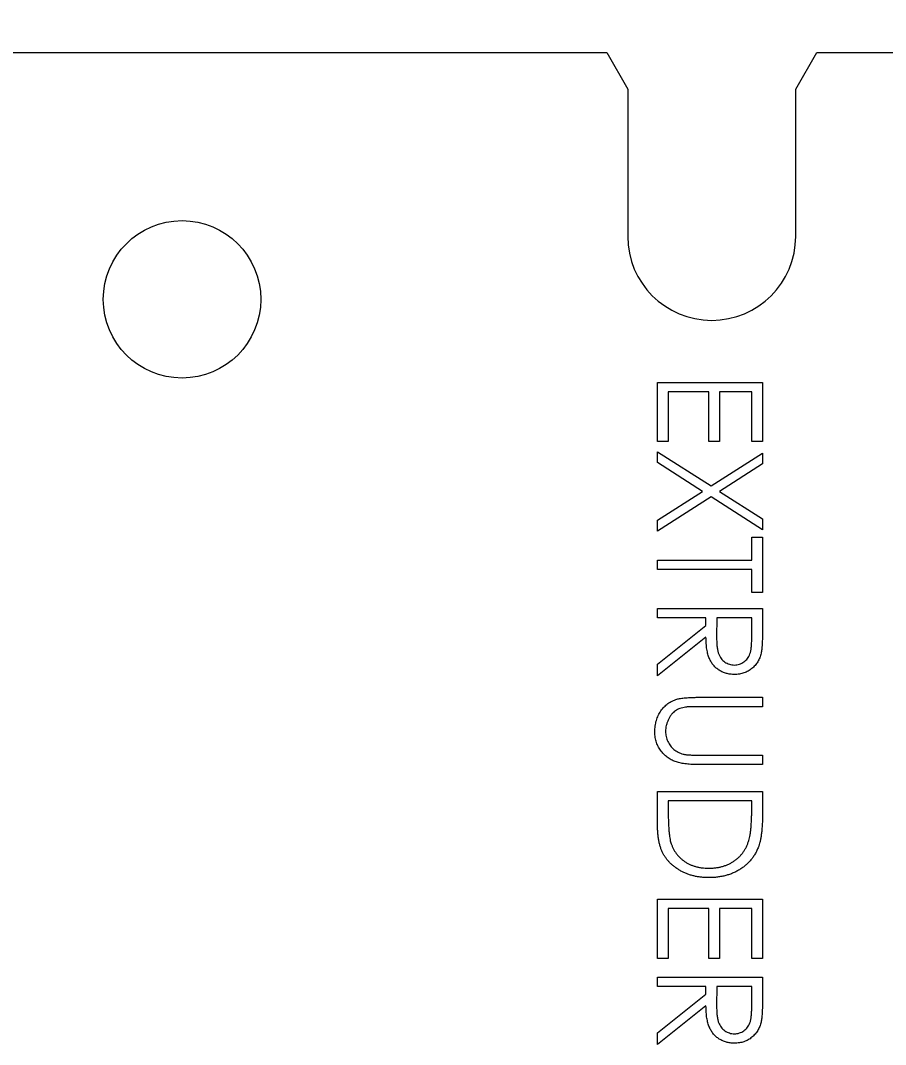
# Model space of a CAD drawing. Header units: millimetres. Extents: x 5 to 292, y 3 to 208.
# Drawn here: x 63.47 to 71.71, y 131.05 to 140.81 of the extents above; entities that cross this region are included whole.
import ezdxf

# ---------------------------------------------------------------- set-up
doc = ezdxf.new("R2010")
doc.units = ezdxf.units.MM
doc.layers.add('DIMENSIONS', color=179, linetype='Continuous')
doc.styles.add('SLDTEXTSTYLE1', font='TXT', dxfattribs={"width": 0.75})
doc.dimstyles.new('SLDDIMSTYLE1', dxfattribs={"dimtxt": 3.5, "dimasz": 3.302, "dimexe": 0, "dimexo": 0.0625, "dimgap": 0.875, "dimtad": 2, "dimlfac": 2, "dimrnd": 1e-09, "dimzin": 12, "dimdsep": 46, "dimtxsty": 'SLDTEXTSTYLE1', "dimblk1": 'CLOSED', "dimblk2": 'CLOSED', "dimsah": 1, "dimcen": 0.09, "dimadec": 0, "dimazin": 3, "dimtfac": 1, "dimtofl": 0, "dimtmove": 0, "dimatfit": 3, "dimldrblk": 'CLOSED', "dimfxl": 0, "dimfrac": 2, "dimtolj": 1, "dimtzin": 12, "dimarcsym": 0})

# ---------------------------------------------------------------- blocks, each defined once
blk = doc.blocks.new('_CLOSED')
at = {"color": 0, "linetype": 'ByBlock', "lineweight": -2}
for p, q in [((-1, 0.166667), (0, 0)), ((-1, 0.166667), (-1, -0.166667)), ((0, 0), (-1, -0.166667)), ((0, 0), (-1, 0))]:
    blk.add_line(p, q, dxfattribs=at)
blk = doc.blocks.new('_D_1')
at = {"layer": 'DIMENSIONS'}
for p, q in [((16.7529, 136.6991), (16.7529, 148.9168)), ((284.8605, 133.6991), (284.8605, 148.9168)), ((16.7529, 147.9168), (284.8605, 147.9168))]:
    blk.add_line(p, q, dxfattribs=at)
at = {"layer": 'DIMENSIONS', "xscale": 3.302, "yscale": 3.302}
for p, rotation in [((16.7529, 147.9168, -27.8475), 179.9999999999998), ((284.8605, 147.9168, -27.8475), 359.9999999999998)]:
    blk.add_blockref('_CLOSED', p, dxfattribs=dict(at, rotation=rotation))
at = {"layer": 'DIMENSIONS', "insert": (153.2178, 152.4285), "char_height": 3.5, "attachment_point": 1, "style": 'SLDTEXTSTYLE1'}
blk.add_mtext('536.22', dxfattribs=at)

msp = doc.modelspace()

# ---------------------------------------------------------------- linework, layer by layer
at = {"color": 7, "linetype": 'Continuous', "lineweight": 15}
for p, q in [((61.0529, 140.4991), (69.0529, 140.4991)), ((69.0529, 140.4991), (69.2529, 140.1527)), ((70.8529, 140.1527), (71.0529, 140.4991)), ((71.0529, 140.4991), (74.5529, 140.4991)), ((69.2529, 140.1527), (69.2529, 138.7491)), ((70.8529, 138.7491), (70.8529, 140.1527)), ((69.5367, 136.7937), (69.5367, 137.3578)), ((69.5367, 137.3578), (70.5367, 137.3578)), ((69.6392, 137.2681), (69.6392, 136.7937)), ((70.0239, 137.2681), (69.6392, 137.2681)), ((70.0239, 136.7937), (70.0239, 137.2681)), ((70.1264, 137.2681), (70.1264, 136.7937)), ((70.4341, 137.2681), (70.1264, 137.2681)), ((70.4341, 136.7937), (70.4341, 137.2681)), ((70.5367, 137.3578), (70.5367, 136.7937)), ((69.6392, 136.7937), (69.5367, 136.7937)), ((70.1264, 136.7937), (70.0239, 136.7937)), ((70.5367, 136.7937), (70.4341, 136.7937)), ((69.5367, 136.6976), (70.0467, 136.3711)), ((69.5367, 136.594), (69.5367, 136.6976)), ((70.0467, 136.3711), (70.5367, 136.6848)), ((70.5367, 136.6848), (70.5367, 136.5812)), ((69.9658, 136.3194), (69.5367, 136.594)), ((70.5367, 136.5812), (70.1276, 136.3194)), ((69.5367, 136.0447), (69.9658, 136.3194)), ((70.1276, 136.3194), (70.5367, 136.0575)), ((70.0467, 136.2675), (69.5367, 135.9412)), ((70.5367, 135.954), (70.0467, 136.2675)), ((69.5367, 135.9412), (69.5367, 136.0447)), ((70.5367, 136.0575), (70.5367, 135.954)), ((70.4341, 135.8835), (70.5367, 135.8835)), ((70.4341, 135.6655), (70.4341, 135.8835)), ((70.5367, 135.8835), (70.5367, 135.3578)), ((69.5367, 135.6655), (70.4341, 135.6655)), ((69.5367, 135.5758), (69.5367, 135.6655)), ((70.4341, 135.5758), (69.5367, 135.5758)), ((70.4341, 135.3578), (70.4341, 135.5758)), ((70.5367, 135.3578), (70.4341, 135.3578)), ((69.5367, 135.1142), (69.5367, 135.204)), ((69.5367, 135.204), (70.5367, 135.204)), ((70.5367, 135.204), (70.5367, 135.0039)), ((69.9982, 135.1142), (69.5367, 135.1142)), ((69.5367, 134.6739), (69.9982, 135.0413)), ((69.9982, 135.0413), (69.9982, 135.1142)), ((70.1008, 135.1142), (70.0994, 134.9311)), ((70.4341, 135.1142), (70.1008, 135.1142)), ((70.4341, 134.9267), (70.4341, 135.1142)), ((69.9982, 134.9303), (69.5367, 134.563)), ((69.5367, 134.563), (69.5367, 134.6739)), ((69.9327, 134.3578), (70.5367, 134.3578)), ((70.5367, 134.3578), (70.5367, 134.2681)), ((70.5367, 134.2681), (69.9375, 134.2681)), ((69.9375, 133.8065), (70.5367, 133.8065)), ((70.5367, 133.8065), (70.5367, 133.7168)), ((70.5367, 133.7168), (69.9327, 133.7168)), ((69.5367, 133.4604), (70.5367, 133.4604)), ((69.5367, 133.1505), (69.5367, 133.4604)), ((70.5367, 133.4604), (70.5367, 133.2585)), ((70.4341, 133.3707), (69.6392, 133.3707)), ((69.6392, 133.3707), (69.6392, 133.2559)), ((70.4341, 133.3003), (70.4341, 133.3707)), ((69.5367, 131.8707), (69.5367, 132.4348)), ((69.5367, 132.4348), (70.5367, 132.4348)), ((70.5367, 132.4348), (70.5367, 131.8707)), ((69.6392, 132.345), (69.6392, 131.8707)), ((70.0239, 132.345), (69.6392, 132.345)), ((70.0239, 131.8707), (70.0239, 132.345)), ((70.1264, 132.345), (70.1264, 131.8707)), ((70.4341, 132.345), (70.1264, 132.345)), ((70.4341, 131.8707), (70.4341, 132.345)), ((69.6392, 131.8707), (69.5367, 131.8707)), ((70.1264, 131.8707), (70.0239, 131.8707)), ((70.5367, 131.8707), (70.4341, 131.8707)), ((69.5367, 131.6014), (69.5367, 131.6912)), ((69.5367, 131.6912), (70.5367, 131.6912)), ((70.5367, 131.6912), (70.5367, 131.491)), ((69.9982, 131.6014), (69.5367, 131.6014)), ((69.5367, 131.1611), (69.9982, 131.5285)), ((69.9982, 131.5285), (69.9982, 131.6014)), ((70.1008, 131.6014), (70.0994, 131.4183)), ((70.4341, 131.6014), (70.1008, 131.6014)), ((70.4341, 131.4139), (70.4341, 131.6014)), ((69.9982, 131.4175), (69.5367, 131.0501)), ((69.5367, 131.0501), (69.5367, 131.1611))]:
    msp.add_line(p, q, dxfattribs=at)
msp.add_circle((65.0079, 138.1491), 0.75, dxfattribs=at)
msp.add_arc((70.0529, 138.7491), 0.8, 180, 360, dxfattribs=at)
for points, knots in [([(70.2692, 134.5758), (70.2559, 134.5762), (70.2299, 134.577), (70.1922, 134.5847), (70.157, 134.5972), (70.1244, 134.6144), (70.095, 134.6363), (70.0691, 134.6627), (70.0475, 134.6935), (70.0325, 134.7222), (70.0229, 134.7476), (70.0162, 134.7685), (70.011, 134.7912), (70.0063, 134.8157), (70.0028, 134.8419), (70.0002, 134.8698), (69.9986, 134.8995), (69.9983, 134.9199), (69.9982, 134.9303)], [0, 0, 0, 0, 0.07878, 0.153721, 0.226714, 0.299191, 0.37119, 0.443006, 0.516689, 0.593217, 0.633873, 0.676989, 0.7229, 0.771959, 0.824211, 0.879379, 0.937948, 1, 1, 1, 1]), ([(70.0994, 134.9311), (70.0994, 134.9226), (70.0994, 134.906), (70.1005, 134.8821), (70.1018, 134.8597), (70.1038, 134.8392), (70.1063, 134.8203), (70.1095, 134.8032), (70.1133, 134.7878), (70.119, 134.7698), (70.1282, 134.7497), (70.1415, 134.7279), (70.1582, 134.7094), (70.1774, 134.6937), (70.1984, 134.6811), (70.2211, 134.6722), (70.2449, 134.6665), (70.2612, 134.6659), (70.2694, 134.6655)], [0, 0, 0, 0, 0.071668, 0.138913, 0.201185, 0.259124, 0.312255, 0.360682, 0.405086, 0.445102, 0.518778, 0.589462, 0.658462, 0.727283, 0.796322, 0.863175, 0.930949, 1, 1, 1, 1]), ([(70.2694, 134.6655), (70.2775, 134.6659), (70.2934, 134.6665), (70.3168, 134.6721), (70.3388, 134.6815), (70.3594, 134.6942), (70.3781, 134.7096), (70.3941, 134.7277), (70.4073, 134.7479), (70.4158, 134.7669), (70.421, 134.7838), (70.4246, 134.7985), (70.4275, 134.8151), (70.4299, 134.8337), (70.4319, 134.8542), (70.4332, 134.8767), (70.434, 134.9011), (70.4341, 134.918), (70.4341, 134.9267)], [0, 0, 0, 0, 0.068814, 0.136365, 0.204019, 0.273064, 0.342913, 0.410965, 0.479169, 0.549308, 0.587652, 0.630647, 0.678879, 0.731934, 0.791111, 0.855283, 0.925086, 1, 1, 1, 1]), ([(70.5367, 135.0039), (70.5366, 134.9905), (70.5365, 134.9649), (70.5361, 134.9281), (70.5347, 134.8948), (70.5335, 134.8647), (70.5314, 134.8381), (70.5293, 134.8148), (70.5267, 134.7948), (70.5242, 134.7828), (70.523, 134.7773)], [0, 0, 0, 0, 0.176258, 0.338434, 0.484822, 0.617158, 0.734698, 0.837385, 0.926372, 1, 1, 1, 1]), ([(70.523, 134.7773), (70.5212, 134.77), (70.5177, 134.7555), (70.5101, 134.7347), (70.5014, 134.7148), (70.4911, 134.696), (70.4792, 134.6784), (70.4659, 134.6617), (70.4513, 134.6459), (70.435, 134.6317), (70.4179, 134.6183), (70.3994, 134.607), (70.3801, 134.5972), (70.3597, 134.5895), (70.3385, 134.5832), (70.3163, 134.5788), (70.2931, 134.5762), (70.2773, 134.5759), (70.2692, 134.5758)], [0, 0, 0, 0, 0.064217, 0.127064, 0.188745, 0.249132, 0.309453, 0.369827, 0.43065, 0.492352, 0.554072, 0.61569, 0.676798, 0.738439, 0.801317, 0.865185, 0.931641, 1, 1, 1, 1]), ([(69.511, 134.0275), (69.5113, 134.0371), (69.5117, 134.056), (69.5142, 134.0838), (69.519, 134.1105), (69.525, 134.1363), (69.5333, 134.1608), (69.5431, 134.1845), (69.5551, 134.2069), (69.5684, 134.2284), (69.5833, 134.2483), (69.5997, 134.2666), (69.6171, 134.2833), (69.6358, 134.2982), (69.6556, 134.3113), (69.6766, 134.3227), (69.6988, 134.3324), (69.7142, 134.3375), (69.722, 134.34)], [0, 0, 0, 0, 0.071175, 0.139644, 0.206317, 0.271373, 0.335418, 0.398076, 0.460608, 0.52297, 0.584716, 0.644895, 0.704291, 0.762998, 0.821087, 0.880104, 0.939388, 1, 1, 1, 1]), ([(69.722, 134.34), (69.7273, 134.3415), (69.7388, 134.3447), (69.7579, 134.3481), (69.78, 134.351), (69.8049, 134.3537), (69.8327, 134.3553), (69.8634, 134.3567), (69.897, 134.3578), (69.9205, 134.3578), (69.9327, 134.3578)], [0, 0, 0, 0, 0.07813, 0.169465, 0.274335, 0.39211, 0.523687, 0.668365, 0.827132, 1, 1, 1, 1]), ([(69.8045, 134.2641), (69.7951, 134.2626), (69.7769, 134.2597), (69.7509, 134.2524), (69.7275, 134.2422), (69.7059, 134.23), (69.6868, 134.2141), (69.6691, 134.1949), (69.6537, 134.1717), (69.6396, 134.1459), (69.6283, 134.1181), (69.6197, 134.0897), (69.6145, 134.0611), (69.6139, 134.042), (69.6136, 134.0325)], [0, 0, 0, 0, 0.086315, 0.167766, 0.244433, 0.318135, 0.391884, 0.470068, 0.553904, 0.644339, 0.736875, 0.826168, 0.913679, 1, 1, 1, 1]), ([(69.9375, 134.2681), (69.929, 134.2681), (69.9129, 134.2681), (69.89, 134.268), (69.8697, 134.2675), (69.8518, 134.2672), (69.8364, 134.2665), (69.8235, 134.266), (69.8132, 134.2653), (69.8071, 134.2644), (69.8045, 134.2641)], [0, 0, 0, 0, 0.191079, 0.362605, 0.516099, 0.650038, 0.765977, 0.862374, 0.940842, 1, 1, 1, 1]), ([(69.9327, 133.7168), (69.9218, 133.7169), (69.9006, 133.717), (69.8694, 133.7182), (69.8399, 133.7202), (69.812, 133.723), (69.7857, 133.7266), (69.761, 133.7307), (69.7378, 133.7359), (69.7162, 133.742), (69.6956, 133.7489), (69.676, 133.7579), (69.6569, 133.768), (69.6385, 133.78), (69.6208, 133.7935), (69.6038, 133.8088), (69.5874, 133.8253), (69.5719, 133.8434), (69.5576, 133.8628), (69.5451, 133.8834), (69.5346, 133.9049), (69.5258, 133.9275), (69.5193, 133.9511), (69.5144, 133.9757), (69.5117, 134.0013), (69.5112, 134.0187), (69.511, 134.0275)], [0, 0, 0, 0, 0.054858, 0.107059, 0.156978, 0.203992, 0.248492, 0.290483, 0.330489, 0.367886, 0.403858, 0.440009, 0.476295, 0.512792, 0.550485, 0.588381, 0.627645, 0.667979, 0.708433, 0.748602, 0.789088, 0.829461, 0.870371, 0.912214, 0.955547, 1, 1, 1, 1]), ([(69.6136, 134.0325), (69.6139, 134.0244), (69.6145, 134.0081), (69.6183, 133.9839), (69.6251, 133.9604), (69.6339, 133.9373), (69.6456, 133.9158), (69.659, 133.8956), (69.6748, 133.8776), (69.6923, 133.8612), (69.712, 133.8469), (69.7335, 133.8345), (69.7571, 133.8244), (69.7737, 133.8193), (69.7823, 133.8168)], [0, 0, 0, 0, 0.082891, 0.165303, 0.247762, 0.331528, 0.41528, 0.496366, 0.577151, 0.657783, 0.739322, 0.823793, 0.909476, 1, 1, 1, 1]), ([(69.7823, 133.8168), (69.7858, 133.8159), (69.7937, 133.814), (69.8069, 133.8122), (69.8226, 133.8104), (69.8408, 133.8091), (69.8614, 133.8078), (69.8846, 133.8071), (69.9103, 133.8067), (69.9282, 133.8066), (69.9375, 133.8065)], [0, 0, 0, 0, 0.069835, 0.155621, 0.257802, 0.373811, 0.506402, 0.655564, 0.820079, 1, 1, 1, 1]), ([(70.4061, 132.993), (70.4084, 133.0014), (70.4133, 133.0193), (70.4187, 133.0484), (70.4234, 133.0811), (70.4275, 133.1177), (70.4303, 133.1579), (70.4325, 133.202), (70.434, 133.2499), (70.4341, 133.2831), (70.4341, 133.3003)], [0, 0, 0, 0, 0.084319, 0.179285, 0.286583, 0.405111, 0.535593, 0.67819, 0.832976, 1, 1, 1, 1]), ([(69.6392, 133.2559), (69.6393, 133.2394), (69.6394, 133.2076), (69.6406, 133.162), (69.6426, 133.1204), (69.6453, 133.0826), (69.6489, 133.0488), (69.653, 133.0189), (69.658, 132.993), (69.6626, 132.9773), (69.6647, 132.97)], [0, 0, 0, 0, 0.171901, 0.330628, 0.475549, 0.606746, 0.725024, 0.829742, 0.921323, 1, 1, 1, 1]), ([(70.5367, 133.2585), (70.5365, 133.2409), (70.5363, 133.207), (70.5348, 133.1579), (70.532, 133.1126), (70.528, 133.071), (70.5231, 133.0332), (70.517, 132.9991), (70.5097, 132.9687), (70.5035, 132.95), (70.5006, 132.9412)], [0, 0, 0, 0, 0.164289, 0.317406, 0.458844, 0.589367, 0.707831, 0.81577, 0.91288, 1, 1, 1, 1]), ([(70.0241, 132.6399), (70.0117, 132.6401), (69.9873, 132.6404), (69.9514, 132.6436), (69.9166, 132.6482), (69.883, 132.6554), (69.8503, 132.6641), (69.819, 132.6752), (69.7886, 132.6879), (69.7596, 132.7028), (69.7321, 132.7191), (69.7063, 132.7367), (69.6823, 132.7554), (69.6603, 132.7754), (69.6401, 132.7966), (69.6217, 132.8189), (69.6053, 132.8426), (69.5905, 132.8675), (69.5775, 132.8942), (69.5665, 132.9234), (69.5574, 132.9551), (69.5498, 132.9893), (69.5438, 133.026), (69.5398, 133.0653), (69.537, 133.1071), (69.5368, 133.1357), (69.5367, 133.1505)], [0, 0, 0, 0, 0.0460807, 0.0908068, 0.1342953, 0.1770244, 0.2188227, 0.2602441, 0.3010799, 0.3416139, 0.3815834, 0.4201196, 0.4580746, 0.4947385, 0.5311946, 0.5669337, 0.6027127, 0.6383266, 0.6748532, 0.7134674, 0.7544418, 0.7978154, 0.8439895, 0.8930716, 0.9449633, 1, 1, 1, 1]), ([(69.6647, 132.97), (69.6679, 132.9609), (69.6742, 132.9428), (69.6858, 132.9169), (69.6996, 132.8927), (69.7148, 132.8698), (69.7321, 132.8485), (69.7512, 132.8287), (69.772, 132.8103), (69.7945, 132.7935), (69.8187, 132.7785), (69.8443, 132.7655), (69.871, 132.7542), (69.8992, 132.7452), (69.9287, 132.7382), (69.9594, 132.7333), (69.9914, 132.7302), (70.0132, 132.7298), (70.0243, 132.7296)], [0, 0, 0, 0, 0.062415, 0.123338, 0.183125, 0.241783, 0.300579, 0.35968, 0.418882, 0.479531, 0.540851, 0.602303, 0.664463, 0.727806, 0.792895, 0.859672, 0.928464, 1, 1, 1, 1]), ([(70.0243, 132.7296), (70.0359, 132.7298), (70.0589, 132.7301), (70.0926, 132.7337), (70.1251, 132.739), (70.1562, 132.7466), (70.1861, 132.7564), (70.2146, 132.7685), (70.2421, 132.7825), (70.2678, 132.799), (70.2921, 132.8171), (70.3143, 132.8372), (70.3346, 132.859), (70.3532, 132.8822), (70.3694, 132.9075), (70.3839, 132.9343), (70.3962, 132.963), (70.4027, 132.9829), (70.4061, 132.993)], [0, 0, 0, 0, 0.070151, 0.137813, 0.203226, 0.267174, 0.330024, 0.391794, 0.453084, 0.514334, 0.575, 0.634865, 0.694116, 0.753442, 0.813126, 0.87408, 0.936007, 1, 1, 1, 1]), ([(70.5006, 132.9412), (70.4962, 132.9296), (70.4875, 132.9067), (70.471, 132.8741), (70.4524, 132.8435), (70.4316, 132.8146), (70.4079, 132.788), (70.3825, 132.7629), (70.3543, 132.7402), (70.324, 132.7193), (70.2919, 132.7005), (70.2581, 132.6842), (70.2227, 132.6707), (70.1859, 132.6594), (70.1476, 132.6505), (70.1077, 132.6445), (70.0663, 132.6405), (70.0383, 132.6401), (70.0241, 132.6399)], [0, 0, 0, 0, 0.061545, 0.121694, 0.181155, 0.239875, 0.298702, 0.357647, 0.417605, 0.478494, 0.540407, 0.602345, 0.665004, 0.728559, 0.793651, 0.860534, 0.929236, 1, 1, 1, 1]), ([(70.2692, 131.063), (70.2559, 131.0634), (70.2299, 131.0642), (70.1922, 131.0718), (70.157, 131.0843), (70.1244, 131.1016), (70.095, 131.1235), (70.0691, 131.1499), (70.0475, 131.1807), (70.0325, 131.2094), (70.0229, 131.2348), (70.0162, 131.2556), (70.011, 131.2784), (70.0063, 131.3028), (70.0028, 131.3291), (70.0002, 131.357), (69.9986, 131.3867), (69.9983, 131.407), (69.9982, 131.4175)], [0, 0, 0, 0, 0.07878, 0.153721, 0.226714, 0.299191, 0.37119, 0.443006, 0.516689, 0.593217, 0.633873, 0.676989, 0.7229, 0.771959, 0.824211, 0.879379, 0.937948, 1, 1, 1, 1]), ([(70.0994, 131.4183), (70.0994, 131.4098), (70.0994, 131.3932), (70.1005, 131.3692), (70.1018, 131.3469), (70.1038, 131.3263), (70.1063, 131.3075), (70.1095, 131.2904), (70.1133, 131.275), (70.119, 131.257), (70.1282, 131.2369), (70.1415, 131.2151), (70.1582, 131.1965), (70.1774, 131.1808), (70.1984, 131.1682), (70.2211, 131.1593), (70.2449, 131.1537), (70.2612, 131.153), (70.2694, 131.1527)], [0, 0, 0, 0, 0.071668, 0.138913, 0.201185, 0.259124, 0.312255, 0.360682, 0.405086, 0.445102, 0.518778, 0.589462, 0.658462, 0.727283, 0.796322, 0.863175, 0.930949, 1, 1, 1, 1]), ([(70.2694, 131.1527), (70.2775, 131.153), (70.2934, 131.1537), (70.3168, 131.1593), (70.3388, 131.1687), (70.3594, 131.1813), (70.3781, 131.1968), (70.3941, 131.2149), (70.4073, 131.2351), (70.4158, 131.2541), (70.421, 131.271), (70.4246, 131.2857), (70.4275, 131.3023), (70.4299, 131.3209), (70.4319, 131.3414), (70.4332, 131.3639), (70.434, 131.3883), (70.4341, 131.4052), (70.4341, 131.4139)], [0, 0, 0, 0, 0.068814, 0.136365, 0.204019, 0.273064, 0.342913, 0.410965, 0.479169, 0.549308, 0.587652, 0.630647, 0.678879, 0.731934, 0.791111, 0.855283, 0.925086, 1, 1, 1, 1]), ([(70.5367, 131.491), (70.5366, 131.4777), (70.5365, 131.452), (70.5361, 131.4153), (70.5347, 131.3819), (70.5335, 131.3519), (70.5314, 131.3253), (70.5293, 131.302), (70.5267, 131.282), (70.5242, 131.2699), (70.523, 131.2645)], [0, 0, 0, 0, 0.176258, 0.338434, 0.484822, 0.617158, 0.734698, 0.837385, 0.926372, 1, 1, 1, 1]), ([(70.523, 131.2645), (70.5212, 131.2572), (70.5177, 131.2427), (70.5101, 131.2218), (70.5014, 131.202), (70.4911, 131.1832), (70.4792, 131.1655), (70.4659, 131.1489), (70.4513, 131.1331), (70.435, 131.1189), (70.4179, 131.1055), (70.3994, 131.0942), (70.3801, 131.0844), (70.3597, 131.0767), (70.3385, 131.0704), (70.3163, 131.066), (70.2931, 131.0634), (70.2773, 131.0631), (70.2692, 131.063)], [0, 0, 0, 0, 0.064217, 0.127064, 0.188745, 0.249132, 0.309453, 0.369827, 0.43065, 0.492352, 0.554072, 0.61569, 0.676798, 0.738439, 0.801317, 0.865185, 0.931641, 1, 1, 1, 1])]:
    msp.add_open_spline(points, degree=3, knots=knots, dxfattribs=at)

# ---------------------------------------------------------------- dimensions: what is measured, and where the dimension line sits
at = {"layer": 'DIMENSIONS'}
dim = msp.add_linear_dim(base=(284.8605, 147.9168), p1=(16.7529, 135.6991), p2=(284.8605, 132.6991), dimstyle='SLDDIMSTYLE1', dxfattribs=at)
dim.commit()
dim.dimension.update_dxf_attribs({"geometry": '_D_1', "text_midpoint": (160.3296, 147.9168), "dimtype": 160})

doc.saveas('drawing.dxf')
